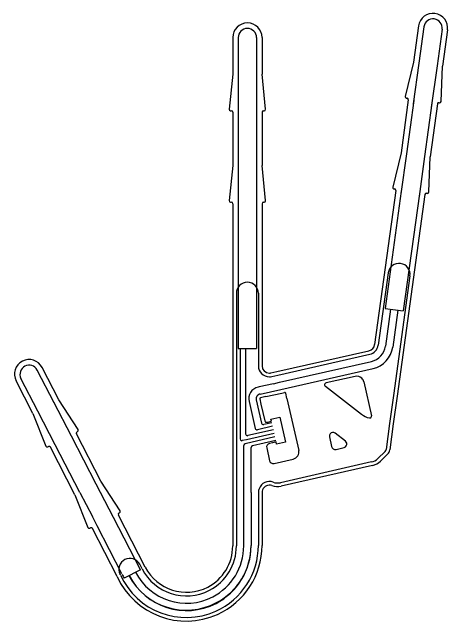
# Model space of a CAD drawing. Header units: inches. Extents: x 49 to 168, y 62 to 231.
import ezdxf

# ---------------------------------------------------------------- set-up
doc = ezdxf.new("R2010")
doc.units = ezdxf.units.IN
doc.header["$MEASUREMENT"] = 0
doc.layers.add('Layer 1', color=7, linetype='Continuous')

# ---------------------------------------------------------------- blocks, each defined once
blk = doc.blocks.new('block 3')
at = {"layer": 'Layer 1', "color": 3, "lineweight": 25}
blk.add_open_spline([(78.02, 77.07), (82.49, 67.15), (94.16, 62.74), (104.08, 67.22), (111.14, 70.4), (115.68, 77.43), (115.68, 85.18)], degree=3, knots=[0, 0, 0, 0, 1, 1, 1, 2, 2, 2, 2], dxfattribs=at)
blk = doc.blocks.new('block 4')
at = {"layer": 'Layer 1', "color": 3, "lineweight": 25}
blk.add_open_spline([(119.72, 102.44), (118.17, 103.02), (116.44, 102.22), (115.87, 100.67), (115.74, 100.34), (115.68, 99.98), (115.68, 99.63)], degree=3, knots=[0, 0, 0, 0, 1, 1, 1, 2, 2, 2, 2], dxfattribs=at)
blk = doc.blocks.new('block 5')
at = {"layer": 'Layer 1', "color": 3, "lineweight": 25}
blk.add_open_spline([(119.72, 102.44), (120.36, 102.21), (121.05, 102.16), (121.71, 102.31)], degree=3, dxfattribs=at)
blk = doc.blocks.new('block 6')
at = {"layer": 'Layer 1', "color": 3, "lineweight": 25}
blk.add_open_spline([(146.6, 107.97), (147.23, 108.11), (147.81, 108.43), (148.28, 108.88)], degree=3, dxfattribs=at)
blk = doc.blocks.new('block 7')
at = {"layer": 'Layer 1', "color": 3, "lineweight": 25}
blk.add_open_spline([(150.26, 110.82), (150.41, 110.98), (150.52, 111.18), (150.55, 111.4)], degree=3, dxfattribs=at)
blk = doc.blocks.new('block 8')
at = {"layer": 'Layer 1', "color": 3, "lineweight": 25}
blk.add_open_spline([(157.07, 158.84), (157.29, 160.48), (156.15, 161.99), (154.5, 162.22), (152.86, 162.44), (151.35, 161.29), (151.12, 159.65)], degree=3, knots=[0, 0, 0, 0, 1, 1, 1, 2, 2, 2, 2], dxfattribs=at)
blk = doc.blocks.new('block 9')
at = {"layer": 'Layer 1', "color": 3, "lineweight": 25}
blk.add_open_spline([(146.1, 137.4), (147.32, 137.68), (148.24, 138.68), (148.41, 139.92)], degree=3, dxfattribs=at)
blk = doc.blocks.new('block 10')
at = {"layer": 'Layer 1', "color": 3, "lineweight": 25}
blk.add_open_spline([(115.68, 134.25), (115.68, 132.59), (117.02, 131.25), (118.68, 131.25), (118.9, 131.25), (119.13, 131.27), (119.35, 131.32)], degree=3, knots=[0, 0, 0, 0, 1, 1, 1, 2, 2, 2, 2], dxfattribs=at)
blk = doc.blocks.new('block 11')
at = {"layer": 'Layer 1', "color": 3, "lineweight": 25}
blk.add_open_spline([(115.68, 154.07), (115.68, 155.73), (114.34, 157.07), (112.68, 157.07), (111.02, 157.07), (109.68, 155.73), (109.68, 154.07)], degree=3, knots=[0, 0, 0, 0, 1, 1, 1, 2, 2, 2, 2], dxfattribs=at)
blk = doc.blocks.new('block 12')
at = {"layer": 'Layer 1', "color": 3, "lineweight": 25}
blk.add_open_spline([(83.9, 78.76), (87.36, 72.06), (95.59, 69.43), (102.29, 72.89), (106.83, 75.23), (109.68, 79.91), (109.68, 85.02)], degree=3, knots=[0, 0, 0, 0, 1, 1, 1, 2, 2, 2, 2], dxfattribs=at)
blk = doc.blocks.new('block 13')
at = {"layer": 'Layer 1', "color": 3, "lineweight": 25}
blk.add_open_spline([(83.26, 80), (82.5, 81.47), (80.69, 82.05), (79.22, 81.29), (77.74, 80.53), (77.17, 78.72), (77.93, 77.25)], degree=3, knots=[0, 0, 0, 0, 1, 1, 1, 2, 2, 2, 2], dxfattribs=at)
blk = doc.blocks.new('block 14')
at = {"layer": 'Layer 1', "color": 7, "lineweight": 25}
blk.add_open_spline([(77.1, 76.66), (81.81, 66.24), (94.07, 61.6), (104.49, 66.3), (111.91, 69.65), (116.68, 77.04), (116.68, 85.18)], degree=3, knots=[0, 0, 0, 0, 1, 1, 1, 2, 2, 2, 2], dxfattribs=at)
blk = doc.blocks.new('block 15')
at = {"layer": 'Layer 1', "color": 7, "lineweight": 25}
blk.add_open_spline([(119.38, 101.5), (118.34, 101.89), (117.19, 101.36), (116.81, 100.32), (116.72, 100.1), (116.68, 99.86), (116.68, 99.63)], degree=3, knots=[0, 0, 0, 0, 1, 1, 1, 2, 2, 2, 2], dxfattribs=at)
blk = doc.blocks.new('block 16')
at = {"layer": 'Layer 1', "color": 7, "lineweight": 25}
blk.add_open_spline([(119.38, 101.5), (120.19, 101.2), (121.08, 101.14), (121.93, 101.33)], degree=3, dxfattribs=at)
blk = doc.blocks.new('block 17')
at = {"layer": 'Layer 1', "color": 7, "lineweight": 25}
blk.add_open_spline([(146.82, 106.99), (147.64, 107.18), (148.38, 107.58), (148.98, 108.17)], degree=3, dxfattribs=at)
blk = doc.blocks.new('block 18')
at = {"layer": 'Layer 1', "color": 7, "lineweight": 25}
blk.add_open_spline([(150.96, 110.11), (151.27, 110.42), (151.48, 110.82), (151.54, 111.26)], degree=3, dxfattribs=at)
blk = doc.blocks.new('block 19')
at = {"layer": 'Layer 1', "color": 7, "lineweight": 25}
blk.add_open_spline([(161.58, 181.41), (161.36, 181.44), (161.16, 181.28), (161.13, 181.06)], degree=3, dxfattribs=at)
blk = doc.blocks.new('block 20')
at = {"layer": 'Layer 1', "color": 7, "lineweight": 25}
blk.add_open_spline([(161.74, 181.38), (161.96, 181.35), (162.16, 181.51), (162.19, 181.73), (162.19, 181.74), (162.19, 181.75), (162.19, 181.77)], degree=3, knots=[0, 0, 0, 0, 1, 1, 1, 2, 2, 2, 2], dxfattribs=at)
blk = doc.blocks.new('block 21')
at = {"layer": 'Layer 1', "color": 7, "lineweight": 25}
blk.add_open_spline([(164.99, 206.17), (164.77, 206.2), (164.57, 206.05), (164.54, 205.83)], degree=3, dxfattribs=at)
blk = doc.blocks.new('block 22')
at = {"layer": 'Layer 1', "color": 7, "lineweight": 25}
blk.add_open_spline([(165.14, 206.15), (165.36, 206.12), (165.57, 206.27), (165.6, 206.49), (165.6, 206.51), (165.6, 206.52), (165.6, 206.53)], degree=3, knots=[0, 0, 0, 0, 1, 1, 1, 2, 2, 2, 2], dxfattribs=at)
blk = doc.blocks.new('block 23')
at = {"layer": 'Layer 1', "color": 7, "lineweight": 25}
blk.add_open_spline([(167.32, 226.04), (167.62, 228.23), (166.09, 230.25), (163.9, 230.55), (161.71, 230.85), (159.69, 229.32), (159.39, 227.13)], degree=3, knots=[0, 0, 0, 0, 1, 1, 1, 2, 2, 2, 2], dxfattribs=at)
blk = doc.blocks.new('block 24')
at = {"layer": 'Layer 1', "color": 7, "lineweight": 25}
blk.add_open_spline([(155.78, 207.88), (155.73, 207.67), (155.86, 207.45), (156.07, 207.4), (156.09, 207.4), (156.1, 207.39), (156.11, 207.39)], degree=3, knots=[0, 0, 0, 0, 1, 1, 1, 2, 2, 2, 2], dxfattribs=at)
blk = doc.blocks.new('block 25')
at = {"layer": 'Layer 1', "color": 7, "lineweight": 25}
blk.add_open_spline([(156.61, 206.92), (156.64, 207.14), (156.49, 207.34), (156.27, 207.37)], degree=3, dxfattribs=at)
blk = doc.blocks.new('block 26')
at = {"layer": 'Layer 1', "color": 7, "lineweight": 25}
blk.add_open_spline([(152.37, 183.12), (152.32, 182.9), (152.45, 182.68), (152.67, 182.63), (152.68, 182.63), (152.7, 182.63), (152.71, 182.63)], degree=3, knots=[0, 0, 0, 0, 1, 1, 1, 2, 2, 2, 2], dxfattribs=at)
blk = doc.blocks.new('block 27')
at = {"layer": 'Layer 1', "color": 7, "lineweight": 25}
blk.add_open_spline([(153.21, 182.15), (153.24, 182.37), (153.08, 182.57), (152.87, 182.6)], degree=3, dxfattribs=at)
blk = doc.blocks.new('block 28')
at = {"layer": 'Layer 1', "color": 7, "lineweight": 25}
blk.add_open_spline([(145.88, 138.37), (146.69, 138.56), (147.31, 139.23), (147.42, 140.05)], degree=3, dxfattribs=at)
blk = doc.blocks.new('block 29')
at = {"layer": 'Layer 1', "color": 7, "lineweight": 25}
blk.add_open_spline([(116.68, 134.25), (116.68, 133.14), (117.58, 132.25), (118.68, 132.25), (118.83, 132.25), (118.98, 132.26), (119.12, 132.29)], degree=3, knots=[0, 0, 0, 0, 1, 1, 1, 2, 2, 2, 2], dxfattribs=at)
blk = doc.blocks.new('block 30')
at = {"layer": 'Layer 1', "color": 7, "lineweight": 25}
blk.add_open_spline([(117.08, 178.96), (116.86, 178.96), (116.68, 178.78), (116.68, 178.56)], degree=3, dxfattribs=at)
blk = doc.blocks.new('block 31')
at = {"layer": 'Layer 1', "color": 7, "lineweight": 25}
blk.add_open_spline([(117.24, 178.96), (117.46, 178.96), (117.64, 179.14), (117.64, 179.36), (117.64, 179.37), (117.64, 179.39), (117.64, 179.4)], degree=3, knots=[0, 0, 0, 0, 1, 1, 1, 2, 2, 2, 2], dxfattribs=at)
blk = doc.blocks.new('block 32')
at = {"layer": 'Layer 1', "color": 7, "lineweight": 25}
blk.add_open_spline([(117.08, 203.96), (116.86, 203.96), (116.68, 203.78), (116.68, 203.56)], degree=3, dxfattribs=at)
blk = doc.blocks.new('block 33')
at = {"layer": 'Layer 1', "color": 7, "lineweight": 25}
blk.add_open_spline([(117.24, 203.96), (117.46, 203.96), (117.64, 204.14), (117.64, 204.36), (117.64, 204.37), (117.64, 204.39), (117.64, 204.4)], degree=3, knots=[0, 0, 0, 0, 1, 1, 1, 2, 2, 2, 2], dxfattribs=at)
blk = doc.blocks.new('block 34')
at = {"layer": 'Layer 1', "color": 7, "lineweight": 25}
blk.add_open_spline([(116.68, 223.96), (116.68, 226.17), (114.89, 227.96), (112.68, 227.96), (110.47, 227.96), (108.68, 226.17), (108.68, 223.96)], degree=3, knots=[0, 0, 0, 0, 1, 1, 1, 2, 2, 2, 2], dxfattribs=at)
blk = doc.blocks.new('block 35')
at = {"layer": 'Layer 1', "color": 7, "lineweight": 25}
blk.add_open_spline([(107.73, 204.4), (107.7, 204.18), (107.86, 203.98), (108.08, 203.96), (108.1, 203.96), (108.11, 203.96), (108.12, 203.96)], degree=3, knots=[0, 0, 0, 0, 1, 1, 1, 2, 2, 2, 2], dxfattribs=at)
blk = doc.blocks.new('block 36')
at = {"layer": 'Layer 1', "color": 7, "lineweight": 25}
blk.add_open_spline([(108.68, 203.56), (108.68, 203.78), (108.5, 203.96), (108.28, 203.96)], degree=3, dxfattribs=at)
blk = doc.blocks.new('block 37')
at = {"layer": 'Layer 1', "color": 7, "lineweight": 25}
blk.add_open_spline([(107.73, 179.4), (107.7, 179.18), (107.86, 178.98), (108.08, 178.96), (108.1, 178.96), (108.11, 178.96), (108.12, 178.96)], degree=3, knots=[0, 0, 0, 0, 1, 1, 1, 2, 2, 2, 2], dxfattribs=at)
blk = doc.blocks.new('block 38')
at = {"layer": 'Layer 1', "color": 7, "lineweight": 25}
blk.add_open_spline([(108.68, 178.56), (108.68, 178.78), (108.5, 178.96), (108.28, 178.96)], degree=3, dxfattribs=at)
blk = doc.blocks.new('block 39')
at = {"layer": 'Layer 1', "color": 7, "lineweight": 25}
blk.add_open_spline([(84.79, 79.22), (87.99, 73.01), (95.62, 70.57), (101.83, 73.78), (106.04, 75.95), (108.68, 80.28), (108.68, 85.02)], degree=3, knots=[0, 0, 0, 0, 1, 1, 1, 2, 2, 2, 2], dxfattribs=at)
blk = doc.blocks.new('block 40')
at = {"layer": 'Layer 1', "color": 7, "lineweight": 25}
blk.add_open_spline([(77.62, 93.99), (77.42, 93.88), (77.35, 93.64), (77.45, 93.45)], degree=3, dxfattribs=at)
blk = doc.blocks.new('block 41')
at = {"layer": 'Layer 1', "color": 7, "lineweight": 25}
blk.add_open_spline([(77.76, 94.06), (77.96, 94.16), (78.03, 94.4), (77.93, 94.6), (77.93, 94.61), (77.92, 94.62), (77.91, 94.63)], degree=3, knots=[0, 0, 0, 0, 1, 1, 1, 2, 2, 2, 2], dxfattribs=at)
blk = doc.blocks.new('block 42')
at = {"layer": 'Layer 1', "color": 7, "lineweight": 25}
blk.add_open_spline([(66.16, 116.2), (65.96, 116.1), (65.88, 115.86), (65.98, 115.66)], degree=3, dxfattribs=at)
blk = doc.blocks.new('block 43')
at = {"layer": 'Layer 1', "color": 7, "lineweight": 25}
blk.add_open_spline([(66.3, 116.27), (66.49, 116.38), (66.57, 116.62), (66.47, 116.81), (66.46, 116.83), (66.46, 116.84), (66.45, 116.85)], degree=3, knots=[0, 0, 0, 0, 1, 1, 1, 2, 2, 2, 2], dxfattribs=at)
blk = doc.blocks.new('block 44')
at = {"layer": 'Layer 1', "color": 7, "lineweight": 25}
blk.add_open_spline([(56.63, 133.79), (55.62, 135.76), (53.2, 136.53), (51.24, 135.51), (49.28, 134.5), (48.51, 132.09), (49.52, 130.12)], degree=3, knots=[0, 0, 0, 0, 1, 1, 1, 2, 2, 2, 2], dxfattribs=at)
blk = doc.blocks.new('block 45')
at = {"layer": 'Layer 1', "color": 7, "lineweight": 25}
blk.add_open_spline([(57.64, 112.3), (57.72, 112.1), (57.95, 112), (58.16, 112.08), (58.17, 112.08), (58.18, 112.09), (58.19, 112.09)], degree=3, knots=[0, 0, 0, 0, 1, 1, 1, 2, 2, 2, 2], dxfattribs=at)
blk = doc.blocks.new('block 46')
at = {"layer": 'Layer 1', "color": 7, "lineweight": 25}
blk.add_open_spline([(58.87, 111.99), (58.77, 112.19), (58.53, 112.27), (58.34, 112.17)], degree=3, dxfattribs=at)
blk = doc.blocks.new('block 47')
at = {"layer": 'Layer 1', "color": 7, "lineweight": 25}
blk.add_open_spline([(69.1, 90.09), (69.18, 89.88), (69.42, 89.78), (69.62, 89.86), (69.63, 89.87), (69.65, 89.87), (69.66, 89.88)], degree=3, knots=[0, 0, 0, 0, 1, 1, 1, 2, 2, 2, 2], dxfattribs=at)
blk = doc.blocks.new('block 48')
at = {"layer": 'Layer 1', "color": 7, "lineweight": 25}
blk.add_open_spline([(70.34, 89.78), (70.24, 89.97), (69.99, 90.05), (69.8, 89.95)], degree=3, dxfattribs=at)
blk = doc.blocks.new('block 49')
at = {"layer": 'Layer 1', "color": 7, "lineweight": 25}
blk.add_open_spline([(139.06, 111.91), (139.6, 112.03), (139.94, 112.56), (139.82, 113.1), (139.77, 113.33), (139.64, 113.53), (139.46, 113.67)], degree=3, knots=[0, 0, 0, 0, 1, 1, 1, 2, 2, 2, 2], dxfattribs=at)
blk = doc.blocks.new('block 50')
at = {"layer": 'Layer 1', "color": 7, "lineweight": 25}
blk.add_open_spline([(139.06, 111.91), (139.6, 112.03), (139.94, 112.56), (139.82, 113.1), (139.77, 113.33), (139.64, 113.53), (139.46, 113.67)], degree=3, knots=[0, 0, 0, 0, 1, 1, 1, 2, 2, 2, 2], dxfattribs=at)
blk = doc.blocks.new('block 51')
at = {"layer": 'Layer 1', "color": 7, "lineweight": 25}
blk.add_open_spline([(135.68, 112.16), (135.8, 111.62), (136.34, 111.29), (136.88, 111.41)], degree=3, dxfattribs=at)
blk = doc.blocks.new('block 52')
at = {"layer": 'Layer 1', "color": 7, "lineweight": 25}
blk.add_open_spline([(135.68, 112.16), (135.8, 111.62), (136.34, 111.29), (136.88, 111.41)], degree=3, dxfattribs=at)
blk = doc.blocks.new('block 53')
at = {"layer": 'Layer 1', "color": 7, "lineweight": 25}
blk.add_open_spline([(136.66, 115.83), (136.23, 116.17), (135.6, 116.09), (135.26, 115.65), (135.08, 115.42), (135.01, 115.11), (135.08, 114.82)], degree=3, knots=[0, 0, 0, 0, 1, 1, 1, 2, 2, 2, 2], dxfattribs=at)
blk = doc.blocks.new('block 54')
at = {"layer": 'Layer 1', "color": 7, "lineweight": 25}
blk.add_open_spline([(136.66, 115.83), (136.23, 116.17), (135.6, 116.09), (135.26, 115.65), (135.08, 115.42), (135.01, 115.11), (135.08, 114.82)], degree=3, knots=[0, 0, 0, 0, 1, 1, 1, 2, 2, 2, 2], dxfattribs=at)
blk = doc.blocks.new('block 55')
at = {"layer": 'Layer 1', "color": 7, "lineweight": 25}
blk.add_open_spline([(80.32, 76.91), (84.88, 68.26), (95.59, 64.95), (104.24, 69.52), (110.05, 72.58), (113.68, 78.61), (113.68, 85.18)], degree=3, knots=[0, 0, 0, 0, 1, 1, 1, 2, 2, 2, 2], dxfattribs=at)
blk = doc.blocks.new('block 56')
at = {"layer": 'Layer 1', "color": 1, "lineweight": 25}
blk.add_open_spline([(114.07, 112.38), (113.84, 112.33), (113.68, 112.13), (113.68, 111.89)], degree=3, dxfattribs=at)
blk = doc.blocks.new('block 57')
at = {"layer": 'Layer 1', "color": 1, "lineweight": 25}
blk.add_open_spline([(80.35, 76.92), (84.81, 68.26), (95.46, 64.86), (104.12, 69.33), (109.99, 72.36), (113.68, 78.41), (113.68, 85.02)], degree=3, knots=[0, 0, 0, 0, 1, 1, 1, 2, 2, 2, 2], dxfattribs=at)
blk = doc.blocks.new('block 58')
at = {"layer": 'Layer 1', "color": 1, "lineweight": 25}
blk.add_open_spline([(146.55, 135.45), (148.58, 135.91), (150.11, 137.58), (150.39, 139.64)], degree=3, dxfattribs=at)
blk = doc.blocks.new('block 59')
at = {"layer": 'Layer 1', "color": 1, "lineweight": 25}
blk.add_open_spline([(115.58, 128.41), (113.83, 128.02), (112.73, 126.27), (113.13, 124.52)], degree=3, dxfattribs=at)
blk = doc.blocks.new('block 60')
at = {"layer": 'Layer 1', "color": 1, "lineweight": 25}
blk.add_open_spline([(114.8, 117.16), (114.87, 116.89), (115.13, 116.72), (115.4, 116.78)], degree=3, dxfattribs=at)
blk = doc.blocks.new('block 61')
at = {"layer": 'Layer 1', "color": 1, "lineweight": 25}
blk.add_open_spline([(116.53, 118.58), (116.59, 118.31), (116.86, 118.14), (117.13, 118.2)], degree=3, dxfattribs=at)
blk = doc.blocks.new('block 62')
at = {"layer": 'Layer 1', "color": 1, "lineweight": 25}
blk.add_open_spline([(116.02, 126.46), (115.35, 126.31), (114.93, 125.64), (115.08, 124.97)], degree=3, dxfattribs=at)
blk = doc.blocks.new('block 63')
at = {"layer": 'Layer 1', "color": 1, "lineweight": 25}
blk.add_open_spline([(146.99, 133.5), (149.83, 134.14), (151.98, 136.48), (152.37, 139.37)], degree=3, dxfattribs=at)
blk = doc.blocks.new('block 64')
at = {"layer": 'Layer 1', "color": 7, "lineweight": 25}
blk.add_open_spline([(78.47, 77.28), (78.63, 76.92), (78.8, 76.57), (78.99, 76.22)], degree=3, dxfattribs=at)
blk = doc.blocks.new('block 65')
at = {"layer": 'Layer 1', "color": 1, "lineweight": 25}
blk.add_open_spline([(110.68, 114.29), (110.68, 114.01), (110.91, 113.79), (111.18, 113.79), (111.22, 113.79), (111.26, 113.79), (111.29, 113.8)], degree=3, knots=[0, 0, 0, 0, 1, 1, 1, 2, 2, 2, 2], dxfattribs=at)
blk = doc.blocks.new('block 66')
at = {"layer": 'Layer 1', "color": 1, "lineweight": 25}
blk.add_open_spline([(112.07, 112.95), (111.84, 112.9), (111.68, 112.7), (111.68, 112.46)], degree=3, dxfattribs=at)
blk = doc.blocks.new('block 67')
at = {"layer": 'Layer 1', "color": 1, "lineweight": 25}
blk.add_open_spline([(82.12, 77.84), (86.09, 70.16), (95.53, 67.15), (103.21, 71.11), (108.41, 73.79), (111.68, 79.16), (111.68, 85.02)], degree=3, knots=[0, 0, 0, 0, 1, 1, 1, 2, 2, 2, 2], dxfattribs=at)
blk = doc.blocks.new('block 68')
at = {"layer": 'Layer 1', "color": 1, "lineweight": 25}
blk.add_open_spline([(112.18, 115.65), (112.18, 115.38), (112.41, 115.15), (112.68, 115.15), (112.72, 115.15), (112.76, 115.16), (112.79, 115.17)], degree=3, knots=[0, 0, 0, 0, 1, 1, 1, 2, 2, 2, 2], dxfattribs=at)
blk = doc.blocks.new('block 69')
at = {"layer": 'Layer 1', "color": 1, "lineweight": 25}
blk.add_open_spline([(55.3, 133.1), (54.66, 134.33), (53.16, 134.81), (51.93, 134.18), (50.7, 133.55), (50.22, 132.04), (50.85, 130.81)], degree=3, knots=[0, 0, 0, 0, 1, 1, 1, 2, 2, 2, 2], dxfattribs=at)
blk = doc.blocks.new('block 70')
at = {"layer": 'Layer 1', "color": 1, "lineweight": 25}
blk.add_open_spline([(115.18, 223.96), (115.18, 225.34), (114.06, 226.46), (112.68, 226.46), (111.3, 226.46), (110.18, 225.34), (110.18, 223.96)], degree=3, knots=[0, 0, 0, 0, 1, 1, 1, 2, 2, 2, 2], dxfattribs=at)
blk = doc.blocks.new('block 71')
at = {"layer": 'Layer 1', "color": 1, "lineweight": 25}
blk.add_open_spline([(165.83, 226.25), (166.02, 227.61), (165.06, 228.87), (163.69, 229.06), (162.33, 229.25), (161.06, 228.29), (160.88, 226.93)], degree=3, knots=[0, 0, 0, 0, 1, 1, 1, 2, 2, 2, 2], dxfattribs=at)
blk = doc.blocks.new('block 72')
at = {"layer": 'Layer 1', "color": 7, "lineweight": 25}
blk.add_open_spline([(134.15, 129.56), (133.88, 129.5), (133.71, 129.23), (133.77, 128.96), (133.8, 128.84), (133.86, 128.74), (133.96, 128.67)], degree=3, knots=[0, 0, 0, 0, 1, 1, 1, 2, 2, 2, 2], dxfattribs=at)
blk = doc.blocks.new('block 73')
at = {"layer": 'Layer 1', "color": 7, "lineweight": 25}
blk.add_open_spline([(143.91, 130.86), (143.42, 131.32), (142.74, 131.51), (142.09, 131.36)], degree=3, dxfattribs=at)
blk = doc.blocks.new('block 74')
at = {"layer": 'Layer 1', "color": 7, "lineweight": 25}
blk.add_open_spline([(144.48, 129.85), (144.39, 130.24), (144.19, 130.59), (143.91, 130.86)], degree=3, dxfattribs=at)
blk = doc.blocks.new('block 75')
at = {"layer": 'Layer 1', "color": 7, "lineweight": 25}
blk.add_open_spline([(145.98, 120), (146.25, 119.94), (146.52, 120.11), (146.58, 120.38), (146.6, 120.45), (146.6, 120.53), (146.58, 120.6)], degree=3, knots=[0, 0, 0, 0, 1, 1, 1, 2, 2, 2, 2], dxfattribs=at)
blk = doc.blocks.new('block 76')
at = {"layer": 'Layer 1', "color": 7, "lineweight": 25}
blk.add_open_spline([(143.86, 121.01), (144.49, 120.53), (145.21, 120.18), (145.98, 120)], degree=3, dxfattribs=at)
blk = doc.blocks.new('block 77')
at = {"layer": 'Layer 1', "color": 7, "lineweight": 25}
blk.add_open_spline([(123.13, 126.79), (123.1, 126.93), (122.96, 127.01), (122.83, 126.98)], degree=3, dxfattribs=at)
blk = doc.blocks.new('block 78')
at = {"layer": 'Layer 1', "color": 7, "lineweight": 25}
blk.add_open_spline([(116.25, 125.49), (116.11, 125.46), (116.03, 125.32), (116.06, 125.19)], degree=3, dxfattribs=at)
blk = doc.blocks.new('block 79')
at = {"layer": 'Layer 1', "color": 7, "lineweight": 25}
blk.add_open_spline([(117.42, 119.19), (117.48, 118.92), (117.75, 118.75), (118.02, 118.81)], degree=3, dxfattribs=at)
blk = doc.blocks.new('block 80')
at = {"layer": 'Layer 1', "color": 7, "lineweight": 25}
blk.add_open_spline([(118.7, 113.02), (118.16, 112.9), (117.82, 112.36), (117.94, 111.82)], degree=3, dxfattribs=at)
blk = doc.blocks.new('block 81')
at = {"layer": 'Layer 1', "color": 7, "lineweight": 25}
blk.add_open_spline([(118.74, 108.31), (118.86, 107.78), (119.4, 107.44), (119.94, 107.56)], degree=3, dxfattribs=at)
blk = doc.blocks.new('block 82')
at = {"layer": 'Layer 1', "color": 7, "lineweight": 25}
blk.add_open_spline([(125.18, 108.75), (126.25, 109), (126.93, 110.07), (126.68, 111.14)], degree=3, dxfattribs=at)
blk = doc.blocks.new('block 83')
at = {"layer": 'Layer 1', "color": 3, "lineweight": 25}
blk.add_lwpolyline([(115.68, 99.63), (115.68, 85.18)], dxfattribs=at)
blk = doc.blocks.new('block 84')
at = {"layer": 'Layer 1', "color": 3, "lineweight": 25}
blk.add_lwpolyline([(146.6, 107.97), (121.71, 102.31)], dxfattribs=at)
blk = doc.blocks.new('block 85')
at = {"layer": 'Layer 1', "color": 3, "lineweight": 25}
blk.add_lwpolyline([(148.28, 108.88), (150.26, 110.82)], dxfattribs=at)
blk = doc.blocks.new('block 86')
at = {"layer": 'Layer 1', "color": 3, "lineweight": 25}
blk.add_lwpolyline([(151.52, 118.51), (150.55, 111.4)], dxfattribs=at)
blk = doc.blocks.new('block 87')
at = {"layer": 'Layer 1', "color": 3, "lineweight": 25}
blk.add_lwpolyline([(152.57, 126.1), (151.52, 118.51)], dxfattribs=at)
blk = doc.blocks.new('block 88')
at = {"layer": 'Layer 1', "color": 3, "lineweight": 25}
blk.add_lwpolyline([(157.07, 158.84), (152.57, 126.1)], dxfattribs=at)
blk = doc.blocks.new('block 89')
at = {"layer": 'Layer 1', "color": 3, "lineweight": 25}
blk.add_lwpolyline([(151.12, 159.65), (148.41, 139.92)], dxfattribs=at)
blk = doc.blocks.new('block 90')
at = {"layer": 'Layer 1', "color": 3, "lineweight": 25}
blk.add_lwpolyline([(120.97, 131.69), (146.1, 137.4)], dxfattribs=at)
blk = doc.blocks.new('block 91')
at = {"layer": 'Layer 1', "color": 3, "lineweight": 25}
blk.add_lwpolyline([(119.35, 131.32), (120.97, 131.69)], dxfattribs=at)
blk = doc.blocks.new('block 92')
at = {"layer": 'Layer 1', "color": 3, "lineweight": 25}
blk.add_lwpolyline([(115.68, 154.07), (115.68, 134.25)], dxfattribs=at)
blk = doc.blocks.new('block 93')
at = {"layer": 'Layer 1', "color": 3, "lineweight": 25}
blk.add_lwpolyline([(109.68, 154.07), (109.68, 138.96)], dxfattribs=at)
blk = doc.blocks.new('block 94')
at = {"layer": 'Layer 1', "color": 3, "lineweight": 25}
blk.add_lwpolyline([(109.68, 138.96), (109.68, 85.02)], dxfattribs=at)
blk = doc.blocks.new('block 95')
at = {"layer": 'Layer 1', "color": 3, "lineweight": 25}
blk.add_lwpolyline([(83.9, 78.76), (83.26, 80)], dxfattribs=at)
blk = doc.blocks.new('block 96')
at = {"layer": 'Layer 1', "color": 3, "lineweight": 25}
blk.add_lwpolyline([(77.98, 77.14), (77.93, 77.25)], dxfattribs=at)
blk = doc.blocks.new('block 97')
at = {"layer": 'Layer 1', "color": 7, "lineweight": 25}
blk.add_lwpolyline([(116.68, 99.63), (116.68, 85.18)], dxfattribs=at)
blk = doc.blocks.new('block 98')
at = {"layer": 'Layer 1', "color": 7, "lineweight": 25}
blk.add_lwpolyline([(146.82, 106.99), (121.93, 101.33)], dxfattribs=at)
blk = doc.blocks.new('block 99')
at = {"layer": 'Layer 1', "color": 7, "lineweight": 25}
blk.add_lwpolyline([(148.98, 108.17), (150.96, 110.11)], dxfattribs=at)
blk = doc.blocks.new('block 100')
at = {"layer": 'Layer 1', "color": 7, "lineweight": 25}
blk.add_lwpolyline([(152.51, 118.37), (151.54, 111.26)], dxfattribs=at)
blk = doc.blocks.new('block 101')
at = {"layer": 'Layer 1', "color": 7, "lineweight": 25}
blk.add_lwpolyline([(153.56, 125.97), (152.51, 118.37)], dxfattribs=at)
blk = doc.blocks.new('block 102')
at = {"layer": 'Layer 1', "color": 7, "lineweight": 25}
blk.add_lwpolyline([(161.13, 181.06), (153.56, 125.97)], dxfattribs=at)
blk = doc.blocks.new('block 103')
at = {"layer": 'Layer 1', "color": 7, "lineweight": 25}
blk.add_lwpolyline([(161.58, 181.41), (161.74, 181.38)], dxfattribs=at)
blk = doc.blocks.new('block 104')
at = {"layer": 'Layer 1', "color": 7, "lineweight": 25}
blk.add_lwpolyline([(162.19, 181.77), (162.55, 191.37)], dxfattribs=at)
blk = doc.blocks.new('block 105')
at = {"layer": 'Layer 1', "color": 7, "lineweight": 25}
blk.add_lwpolyline([(164.54, 205.83), (162.55, 191.37)], dxfattribs=at)
blk = doc.blocks.new('block 106')
at = {"layer": 'Layer 1', "color": 7, "lineweight": 25}
blk.add_lwpolyline([(164.99, 206.17), (165.14, 206.15)], dxfattribs=at)
blk = doc.blocks.new('block 107')
at = {"layer": 'Layer 1', "color": 7, "lineweight": 25}
blk.add_lwpolyline([(165.6, 206.53), (165.95, 216.13)], dxfattribs=at)
blk = doc.blocks.new('block 108')
at = {"layer": 'Layer 1', "color": 7, "lineweight": 25}
blk.add_lwpolyline([(167.32, 226.04), (165.95, 216.13)], dxfattribs=at)
blk = doc.blocks.new('block 109')
at = {"layer": 'Layer 1', "color": 7, "lineweight": 25}
blk.add_lwpolyline([(159.39, 227.13), (158.03, 217.22)], dxfattribs=at)
blk = doc.blocks.new('block 110')
at = {"layer": 'Layer 1', "color": 7, "lineweight": 25}
blk.add_lwpolyline([(158.03, 217.22), (155.78, 207.88)], dxfattribs=at)
blk = doc.blocks.new('block 111')
at = {"layer": 'Layer 1', "color": 7, "lineweight": 25}
blk.add_lwpolyline([(156.11, 207.39), (156.27, 207.37)], dxfattribs=at)
blk = doc.blocks.new('block 112')
at = {"layer": 'Layer 1', "color": 7, "lineweight": 25}
blk.add_lwpolyline([(156.61, 206.92), (154.62, 192.46)], dxfattribs=at)
blk = doc.blocks.new('block 113')
at = {"layer": 'Layer 1', "color": 7, "lineweight": 25}
blk.add_lwpolyline([(154.62, 192.46), (152.37, 183.12)], dxfattribs=at)
blk = doc.blocks.new('block 114')
at = {"layer": 'Layer 1', "color": 7, "lineweight": 25}
blk.add_lwpolyline([(152.71, 182.63), (152.87, 182.6)], dxfattribs=at)
blk = doc.blocks.new('block 115')
at = {"layer": 'Layer 1', "color": 7, "lineweight": 25}
blk.add_lwpolyline([(153.21, 182.15), (147.42, 140.05)], dxfattribs=at)
blk = doc.blocks.new('block 116')
at = {"layer": 'Layer 1', "color": 7, "lineweight": 25}
blk.add_lwpolyline([(120.74, 132.66), (145.88, 138.37)], dxfattribs=at)
blk = doc.blocks.new('block 117')
at = {"layer": 'Layer 1', "color": 7, "lineweight": 25}
blk.add_lwpolyline([(119.12, 132.29), (120.74, 132.66)], dxfattribs=at)
blk = doc.blocks.new('block 118')
at = {"layer": 'Layer 1', "color": 7, "lineweight": 25}
blk.add_lwpolyline([(116.68, 178.56), (116.68, 134.25)], dxfattribs=at)
blk = doc.blocks.new('block 119')
at = {"layer": 'Layer 1', "color": 7, "lineweight": 25}
blk.add_lwpolyline([(117.08, 178.96), (117.24, 178.96)], dxfattribs=at)
blk = doc.blocks.new('block 120')
at = {"layer": 'Layer 1', "color": 7, "lineweight": 25}
blk.add_lwpolyline([(117.64, 179.4), (116.68, 188.96)], dxfattribs=at)
blk = doc.blocks.new('block 121')
at = {"layer": 'Layer 1', "color": 7, "lineweight": 25}
blk.add_lwpolyline([(116.68, 203.56), (116.68, 188.96)], dxfattribs=at)
blk = doc.blocks.new('block 122')
at = {"layer": 'Layer 1', "color": 7, "lineweight": 25}
blk.add_lwpolyline([(117.08, 203.96), (117.24, 203.96)], dxfattribs=at)
blk = doc.blocks.new('block 123')
at = {"layer": 'Layer 1', "color": 7, "lineweight": 25}
blk.add_lwpolyline([(117.64, 204.4), (116.68, 213.96)], dxfattribs=at)
blk = doc.blocks.new('block 124')
at = {"layer": 'Layer 1', "color": 7, "lineweight": 25}
blk.add_lwpolyline([(116.68, 223.96), (116.68, 213.96)], dxfattribs=at)
blk = doc.blocks.new('block 125')
at = {"layer": 'Layer 1', "color": 7, "lineweight": 25}
blk.add_lwpolyline([(108.68, 223.96), (108.68, 213.96)], dxfattribs=at)
blk = doc.blocks.new('block 126')
at = {"layer": 'Layer 1', "color": 7, "lineweight": 25}
blk.add_lwpolyline([(108.68, 213.96), (107.73, 204.4)], dxfattribs=at)
blk = doc.blocks.new('block 127')
at = {"layer": 'Layer 1', "color": 7, "lineweight": 25}
blk.add_lwpolyline([(108.12, 203.96), (108.28, 203.96)], dxfattribs=at)
blk = doc.blocks.new('block 128')
at = {"layer": 'Layer 1', "color": 7, "lineweight": 25}
blk.add_lwpolyline([(108.68, 203.56), (108.68, 188.96)], dxfattribs=at)
blk = doc.blocks.new('block 129')
at = {"layer": 'Layer 1', "color": 7, "lineweight": 25}
blk.add_lwpolyline([(108.68, 188.96), (107.73, 179.4)], dxfattribs=at)
blk = doc.blocks.new('block 130')
at = {"layer": 'Layer 1', "color": 7, "lineweight": 25}
blk.add_lwpolyline([(108.12, 178.96), (108.28, 178.96)], dxfattribs=at)
blk = doc.blocks.new('block 131')
at = {"layer": 'Layer 1', "color": 7, "lineweight": 25}
blk.add_lwpolyline([(108.68, 178.56), (108.68, 138.96)], dxfattribs=at)
blk = doc.blocks.new('block 132')
at = {"layer": 'Layer 1', "color": 7, "lineweight": 25}
blk.add_lwpolyline([(108.68, 138.96), (108.68, 85.02)], dxfattribs=at)
blk = doc.blocks.new('block 133')
at = {"layer": 'Layer 1', "color": 7, "lineweight": 25}
blk.add_lwpolyline([(84.79, 79.22), (77.45, 93.45)], dxfattribs=at)
blk = doc.blocks.new('block 134')
at = {"layer": 'Layer 1', "color": 7, "lineweight": 25}
blk.add_lwpolyline([(77.62, 93.99), (77.76, 94.06)], dxfattribs=at)
blk = doc.blocks.new('block 135')
at = {"layer": 'Layer 1', "color": 7, "lineweight": 25}
blk.add_lwpolyline([(77.91, 94.63), (72.68, 102.69)], dxfattribs=at)
blk = doc.blocks.new('block 136')
at = {"layer": 'Layer 1', "color": 7, "lineweight": 25}
blk.add_lwpolyline([(72.68, 102.69), (65.98, 115.66)], dxfattribs=at)
blk = doc.blocks.new('block 137')
at = {"layer": 'Layer 1', "color": 7, "lineweight": 25}
blk.add_lwpolyline([(66.16, 116.2), (66.3, 116.27)], dxfattribs=at)
blk = doc.blocks.new('block 138')
at = {"layer": 'Layer 1', "color": 7, "lineweight": 25}
blk.add_lwpolyline([(66.45, 116.85), (61.21, 124.91)], dxfattribs=at)
blk = doc.blocks.new('block 139')
at = {"layer": 'Layer 1', "color": 7, "lineweight": 25}
blk.add_lwpolyline([(61.21, 124.91), (56.63, 133.79)], dxfattribs=at)
blk = doc.blocks.new('block 140')
at = {"layer": 'Layer 1', "color": 7, "lineweight": 25}
blk.add_lwpolyline([(54.11, 121.24), (49.52, 130.12)], dxfattribs=at)
blk = doc.blocks.new('block 141')
at = {"layer": 'Layer 1', "color": 7, "lineweight": 25}
blk.add_lwpolyline([(54.11, 121.24), (57.64, 112.3)], dxfattribs=at)
blk = doc.blocks.new('block 142')
at = {"layer": 'Layer 1', "color": 7, "lineweight": 25}
blk.add_lwpolyline([(58.19, 112.09), (58.34, 112.17)], dxfattribs=at)
blk = doc.blocks.new('block 143')
at = {"layer": 'Layer 1', "color": 7, "lineweight": 25}
blk.add_lwpolyline([(65.57, 99.02), (58.87, 111.99)], dxfattribs=at)
blk = doc.blocks.new('block 144')
at = {"layer": 'Layer 1', "color": 7, "lineweight": 25}
blk.add_lwpolyline([(65.57, 99.02), (69.1, 90.09)], dxfattribs=at)
blk = doc.blocks.new('block 145')
at = {"layer": 'Layer 1', "color": 7, "lineweight": 25}
blk.add_lwpolyline([(69.66, 89.88), (69.8, 89.95)], dxfattribs=at)
blk = doc.blocks.new('block 146')
at = {"layer": 'Layer 1', "color": 7, "lineweight": 25}
blk.add_lwpolyline([(77.09, 76.68), (70.34, 89.78)], dxfattribs=at)
blk = doc.blocks.new('block 147')
at = {"layer": 'Layer 1', "color": 7, "lineweight": 25}
blk.add_lwpolyline([(136.88, 111.41), (139.06, 111.91)], dxfattribs=at)
blk = doc.blocks.new('block 148')
at = {"layer": 'Layer 1', "color": 7, "lineweight": 25}
blk.add_lwpolyline([(136.88, 111.41), (139.06, 111.91)], dxfattribs=at)
blk = doc.blocks.new('block 149')
at = {"layer": 'Layer 1', "color": 7, "lineweight": 25}
blk.add_lwpolyline([(139.46, 113.67), (136.66, 115.83)], dxfattribs=at)
blk = doc.blocks.new('block 150')
at = {"layer": 'Layer 1', "color": 7, "lineweight": 25}
blk.add_lwpolyline([(139.46, 113.67), (136.66, 115.83)], dxfattribs=at)
blk = doc.blocks.new('block 151')
at = {"layer": 'Layer 1', "color": 7, "lineweight": 25}
blk.add_lwpolyline([(135.08, 114.82), (135.68, 112.16)], dxfattribs=at)
blk = doc.blocks.new('block 152')
at = {"layer": 'Layer 1', "color": 7, "lineweight": 25}
blk.add_lwpolyline([(135.08, 114.82), (135.68, 112.16)], dxfattribs=at)
blk = doc.blocks.new('block 153')
at = {"layer": 'Layer 1', "color": 1, "lineweight": 25}
blk.add_lwpolyline([(113.68, 99.63), (113.68, 85.18)], dxfattribs=at)
blk = doc.blocks.new('block 154')
at = {"layer": 'Layer 1', "color": 1, "lineweight": 25}
blk.add_lwpolyline([(113.68, 99.63), (113.68, 111.89)], dxfattribs=at)
blk = doc.blocks.new('block 155')
at = {"layer": 'Layer 1', "color": 1, "lineweight": 25}
blk.add_lwpolyline([(120.43, 113.83), (114.07, 112.38)], dxfattribs=at)
blk = doc.blocks.new('block 156')
at = {"layer": 'Layer 1', "color": 1, "lineweight": 25}
blk.add_lwpolyline([(151.78, 149.74), (150.39, 139.64)], dxfattribs=at)
blk = doc.blocks.new('block 157')
at = {"layer": 'Layer 1', "color": 1, "lineweight": 25}
blk.add_lwpolyline([(121.41, 129.74), (146.55, 135.45)], dxfattribs=at)
blk = doc.blocks.new('block 158')
at = {"layer": 'Layer 1', "color": 1, "lineweight": 25}
blk.add_lwpolyline([(119.79, 129.37), (121.41, 129.74)], dxfattribs=at)
blk = doc.blocks.new('block 159')
at = {"layer": 'Layer 1', "color": 1, "lineweight": 25}
blk.add_lwpolyline([(119.79, 129.37), (115.86, 128.48)], dxfattribs=at)
blk = doc.blocks.new('block 160')
at = {"layer": 'Layer 1', "color": 7, "lineweight": 25}
blk.add_lwpolyline([(115.86, 128.48), (115.58, 128.41)], dxfattribs=at)
blk = doc.blocks.new('block 161')
at = {"layer": 'Layer 1', "color": 1, "lineweight": 25}
blk.add_lwpolyline([(113.13, 124.52), (114.8, 117.16)], dxfattribs=at)
blk = doc.blocks.new('block 162')
at = {"layer": 'Layer 1', "color": 1, "lineweight": 25}
blk.add_lwpolyline([(119.55, 117.73), (115.4, 116.78)], dxfattribs=at)
blk = doc.blocks.new('block 163')
at = {"layer": 'Layer 1', "color": 1, "lineweight": 25}
blk.add_lwpolyline([(119.33, 118.7), (117.13, 118.2)], dxfattribs=at)
blk = doc.blocks.new('block 164')
at = {"layer": 'Layer 1', "color": 1, "lineweight": 25}
blk.add_lwpolyline([(115.08, 124.97), (116.53, 118.58)], dxfattribs=at)
blk = doc.blocks.new('block 165')
at = {"layer": 'Layer 1', "color": 7, "lineweight": 25}
blk.add_lwpolyline([(116.16, 126.49), (116.02, 126.46)], dxfattribs=at)
blk = doc.blocks.new('block 166')
at = {"layer": 'Layer 1', "color": 1, "lineweight": 25}
blk.add_lwpolyline([(116.16, 126.49), (121.85, 127.79)], dxfattribs=at)
blk = doc.blocks.new('block 167')
at = {"layer": 'Layer 1', "color": 1, "lineweight": 25}
blk.add_lwpolyline([(121.85, 127.79), (146.99, 133.5)], dxfattribs=at)
blk = doc.blocks.new('block 168')
at = {"layer": 'Layer 1', "color": 1, "lineweight": 25}
blk.add_lwpolyline([(64.65, 114.98), (59.84, 124.3)], dxfattribs=at)
blk = doc.blocks.new('block 169')
at = {"layer": 'Layer 1', "color": 1, "lineweight": 25}
blk.add_lwpolyline([(71.38, 101.93), (64.65, 114.98)], dxfattribs=at)
blk = doc.blocks.new('block 170')
at = {"layer": 'Layer 1', "color": 1, "lineweight": 25}
blk.add_lwpolyline([(76.11, 92.76), (71.38, 101.93)], dxfattribs=at)
blk = doc.blocks.new('block 171')
at = {"layer": 'Layer 1', "color": 1, "lineweight": 25}
blk.add_lwpolyline([(83.46, 78.53), (76.11, 92.76)], dxfattribs=at)
blk = doc.blocks.new('block 172')
at = {"layer": 'Layer 1', "color": 1, "lineweight": 25}
blk.add_lwpolyline([(83.46, 78.53), (78.99, 76.22)], dxfattribs=at)
blk = doc.blocks.new('block 173')
at = {"layer": 'Layer 1', "color": 1, "lineweight": 25}
blk.add_lwpolyline([(110.68, 138.96), (110.68, 114.29)], dxfattribs=at)
blk = doc.blocks.new('block 174')
at = {"layer": 'Layer 1', "color": 1, "lineweight": 25}
blk.add_lwpolyline([(112.4, 114.05), (111.29, 113.8)], dxfattribs=at)
blk = doc.blocks.new('block 175')
at = {"layer": 'Layer 1', "color": 1, "lineweight": 25}
blk.add_lwpolyline([(119.99, 115.78), (112.4, 114.05)], dxfattribs=at)
blk = doc.blocks.new('block 176')
at = {"layer": 'Layer 1', "color": 1, "lineweight": 25}
blk.add_lwpolyline([(120.21, 114.8), (112.07, 112.95)], dxfattribs=at)
blk = doc.blocks.new('block 177')
at = {"layer": 'Layer 1', "color": 1, "lineweight": 25}
blk.add_lwpolyline([(111.68, 85.02), (111.68, 112.46)], dxfattribs=at)
blk = doc.blocks.new('block 178')
at = {"layer": 'Layer 1', "color": 1, "lineweight": 25}
blk.add_lwpolyline([(119.77, 116.75), (112.79, 115.17)], dxfattribs=at)
blk = doc.blocks.new('block 179')
at = {"layer": 'Layer 1', "color": 1, "lineweight": 25}
blk.add_lwpolyline([(112.18, 138.96), (112.18, 115.65)], dxfattribs=at)
blk = doc.blocks.new('block 180')
at = {"layer": 'Layer 1', "color": 1, "lineweight": 25}
blk.add_lwpolyline([(110.18, 203.56), (110.18, 188.89)], dxfattribs=at)
blk = doc.blocks.new('block 181')
at = {"layer": 'Layer 1', "color": 1, "lineweight": 25}
blk.add_lwpolyline([(110.18, 188.89), (110.18, 177.67)], dxfattribs=at)
blk = doc.blocks.new('block 182')
at = {"layer": 'Layer 1', "color": 1, "lineweight": 25}
blk.add_lwpolyline([(59.92, 124.15), (55.3, 133.1)], dxfattribs=at)
blk = doc.blocks.new('block 183')
at = {"layer": 'Layer 1', "color": 1, "lineweight": 25}
blk.add_lwpolyline([(55.47, 121.86), (50.85, 130.81)], dxfattribs=at)
blk = doc.blocks.new('block 184')
at = {"layer": 'Layer 1', "color": 1, "lineweight": 25}
blk.add_lwpolyline([(60.21, 112.68), (55.47, 121.86)], dxfattribs=at)
blk = doc.blocks.new('block 185')
at = {"layer": 'Layer 1', "color": 1, "lineweight": 25}
blk.add_lwpolyline([(66.94, 99.64), (60.21, 112.68)], dxfattribs=at)
blk = doc.blocks.new('block 186')
at = {"layer": 'Layer 1', "color": 1, "lineweight": 25}
blk.add_lwpolyline([(66.94, 99.64), (70.34, 93.05)], dxfattribs=at)
blk = doc.blocks.new('block 187')
at = {"layer": 'Layer 1', "color": 1, "lineweight": 25}
blk.add_lwpolyline([(71.67, 90.47), (70.34, 93.05)], dxfattribs=at)
blk = doc.blocks.new('block 188')
at = {"layer": 'Layer 1', "color": 1, "lineweight": 25}
blk.add_lwpolyline([(78.43, 77.37), (71.67, 90.47)], dxfattribs=at)
blk = doc.blocks.new('block 189')
at = {"layer": 'Layer 1', "color": 1, "lineweight": 25}
blk.add_lwpolyline([(115.18, 178.56), (115.18, 138.96)], dxfattribs=at)
blk = doc.blocks.new('block 190')
at = {"layer": 'Layer 1', "color": 1, "lineweight": 25}
blk.add_lwpolyline([(110.18, 138.96), (115.18, 138.96)], dxfattribs=at)
blk = doc.blocks.new('block 191')
at = {"layer": 'Layer 1', "color": 1, "lineweight": 25}
blk.add_lwpolyline([(110.18, 178.56), (110.18, 138.96)], dxfattribs=at)
blk = doc.blocks.new('block 192')
at = {"layer": 'Layer 1', "color": 1, "lineweight": 25}
blk.add_lwpolyline([(115.18, 188.89), (115.18, 177.67)], dxfattribs=at)
blk = doc.blocks.new('block 193')
at = {"layer": 'Layer 1', "color": 1, "lineweight": 25}
blk.add_lwpolyline([(115.18, 203.56), (115.18, 188.89)], dxfattribs=at)
blk = doc.blocks.new('block 194')
at = {"layer": 'Layer 1', "color": 1, "lineweight": 25}
blk.add_lwpolyline([(156.1, 192.18), (154.6, 181.27)], dxfattribs=at)
blk = doc.blocks.new('block 195')
at = {"layer": 'Layer 1', "color": 1, "lineweight": 25}
blk.add_lwpolyline([(158.1, 206.72), (156.1, 192.18)], dxfattribs=at)
blk = doc.blocks.new('block 196')
at = {"layer": 'Layer 1', "color": 1, "lineweight": 25}
blk.add_lwpolyline([(159.65, 181.27), (155.25, 149.26)], dxfattribs=at)
blk = doc.blocks.new('block 197')
at = {"layer": 'Layer 1', "color": 1, "lineweight": 25}
blk.add_lwpolyline([(150.29, 149.94), (155.25, 149.26)], dxfattribs=at)
blk = doc.blocks.new('block 198')
at = {"layer": 'Layer 1', "color": 1, "lineweight": 25}
blk.add_lwpolyline([(154.69, 181.95), (150.29, 149.94)], dxfattribs=at)
blk = doc.blocks.new('block 199')
at = {"layer": 'Layer 1', "color": 1, "lineweight": 25}
blk.add_lwpolyline([(161.05, 191.5), (159.55, 180.57)], dxfattribs=at)
blk = doc.blocks.new('block 200')
at = {"layer": 'Layer 1', "color": 1, "lineweight": 25}
blk.add_lwpolyline([(163.05, 206.04), (161.05, 191.5)], dxfattribs=at)
blk = doc.blocks.new('block 201')
at = {"layer": 'Layer 1', "color": 1, "lineweight": 25}
blk.add_lwpolyline([(110.18, 213.89), (110.18, 202.01)], dxfattribs=at)
blk = doc.blocks.new('block 202')
at = {"layer": 'Layer 1', "color": 1, "lineweight": 25}
blk.add_lwpolyline([(110.18, 223.96), (110.18, 213.89)], dxfattribs=at)
blk = doc.blocks.new('block 203')
at = {"layer": 'Layer 1', "color": 1, "lineweight": 25}
blk.add_lwpolyline([(115.18, 223.96), (115.18, 213.89)], dxfattribs=at)
blk = doc.blocks.new('block 204')
at = {"layer": 'Layer 1', "color": 1, "lineweight": 25}
blk.add_lwpolyline([(115.18, 213.89), (115.18, 202.01)], dxfattribs=at)
blk = doc.blocks.new('block 205')
at = {"layer": 'Layer 1', "color": 1, "lineweight": 25}
blk.add_lwpolyline([(164.46, 216.26), (162.89, 204.84)], dxfattribs=at)
blk = doc.blocks.new('block 206')
at = {"layer": 'Layer 1', "color": 1, "lineweight": 25}
blk.add_lwpolyline([(165.83, 226.25), (164.46, 216.26)], dxfattribs=at)
blk = doc.blocks.new('block 207')
at = {"layer": 'Layer 1', "color": 1, "lineweight": 25}
blk.add_lwpolyline([(160.88, 226.93), (159.5, 216.95)], dxfattribs=at)
blk = doc.blocks.new('block 208')
at = {"layer": 'Layer 1', "color": 1, "lineweight": 25}
blk.add_lwpolyline([(159.5, 216.95), (157.98, 205.83)], dxfattribs=at)
blk = doc.blocks.new('block 209')
at = {"layer": 'Layer 1', "color": 7, "lineweight": 25}
blk.add_lwpolyline([(153.76, 149.47), (152.37, 139.37)], dxfattribs=at)
blk = doc.blocks.new('block 210')
at = {"layer": 'Layer 1', "color": 1, "lineweight": 25}
blk.add_lwpolyline([(153.76, 149.47), (152.37, 139.37)], dxfattribs=at)
blk = doc.blocks.new('block 211')
at = {"layer": 'Layer 1', "color": 7, "lineweight": 25}
blk.add_lwpolyline([(142.09, 131.36), (134.15, 129.56)], dxfattribs=at)
blk = doc.blocks.new('block 212')
at = {"layer": 'Layer 1', "color": 7, "lineweight": 25}
blk.add_lwpolyline([(144.48, 129.85), (146.58, 120.6)], dxfattribs=at)
blk = doc.blocks.new('block 213')
at = {"layer": 'Layer 1', "color": 7, "lineweight": 25}
blk.add_lwpolyline([(133.96, 128.67), (143.86, 121.01)], dxfattribs=at)
blk = doc.blocks.new('block 214')
at = {"layer": 'Layer 1', "color": 7, "lineweight": 25}
blk.add_lwpolyline([(123.46, 125.33), (123.13, 126.79)], dxfattribs=at)
blk = doc.blocks.new('block 215')
at = {"layer": 'Layer 1', "color": 7, "lineweight": 25}
blk.add_lwpolyline([(122.07, 126.81), (122.83, 126.98)], dxfattribs=at)
blk = doc.blocks.new('block 216')
at = {"layer": 'Layer 1', "color": 7, "lineweight": 25}
blk.add_lwpolyline([(117.71, 125.82), (122.07, 126.81)], dxfattribs=at)
blk = doc.blocks.new('block 217')
at = {"layer": 'Layer 1', "color": 7, "lineweight": 25}
blk.add_lwpolyline([(117.71, 125.82), (116.25, 125.49)], dxfattribs=at)
blk = doc.blocks.new('block 218')
at = {"layer": 'Layer 1', "color": 7, "lineweight": 25}
blk.add_lwpolyline([(116.06, 125.19), (116.39, 123.73)], dxfattribs=at)
blk = doc.blocks.new('block 219')
at = {"layer": 'Layer 1', "color": 7, "lineweight": 25}
blk.add_lwpolyline([(116.39, 123.73), (117.42, 119.19)], dxfattribs=at)
blk = doc.blocks.new('block 220')
at = {"layer": 'Layer 1', "color": 7, "lineweight": 25}
blk.add_lwpolyline([(118.02, 118.81), (118.26, 118.87)], dxfattribs=at)
blk = doc.blocks.new('block 221')
at = {"layer": 'Layer 1', "color": 7, "lineweight": 25}
blk.add_lwpolyline([(118.26, 118.87), (119.24, 119.09)], dxfattribs=at)
blk = doc.blocks.new('block 222')
at = {"layer": 'Layer 1', "color": 7, "lineweight": 25}
blk.add_lwpolyline([(119.24, 119.09), (119.1, 119.68)], dxfattribs=at)
blk = doc.blocks.new('block 223')
at = {"layer": 'Layer 1', "color": 7, "lineweight": 25}
blk.add_lwpolyline([(119.1, 119.68), (121.54, 120.23)], dxfattribs=at)
blk = doc.blocks.new('block 224')
at = {"layer": 'Layer 1', "color": 7, "lineweight": 25}
blk.add_lwpolyline([(121.54, 120.23), (123.09, 113.4)], dxfattribs=at)
blk = doc.blocks.new('block 225')
at = {"layer": 'Layer 1', "color": 7, "lineweight": 25}
blk.add_lwpolyline([(123.09, 113.4), (120.66, 112.85)], dxfattribs=at)
blk = doc.blocks.new('block 226')
at = {"layer": 'Layer 1', "color": 7, "lineweight": 25}
blk.add_lwpolyline([(120.66, 112.85), (120.52, 113.44)], dxfattribs=at)
blk = doc.blocks.new('block 227')
at = {"layer": 'Layer 1', "color": 7, "lineweight": 25}
blk.add_lwpolyline([(120.52, 113.44), (119.55, 113.21)], dxfattribs=at)
blk = doc.blocks.new('block 228')
at = {"layer": 'Layer 1', "color": 7, "lineweight": 25}
blk.add_lwpolyline([(119.55, 113.21), (118.7, 113.02)], dxfattribs=at)
blk = doc.blocks.new('block 229')
at = {"layer": 'Layer 1', "color": 7, "lineweight": 25}
blk.add_lwpolyline([(117.94, 111.82), (118.74, 108.31)], dxfattribs=at)
blk = doc.blocks.new('block 230')
at = {"layer": 'Layer 1', "color": 7, "lineweight": 25}
blk.add_lwpolyline([(119.94, 107.56), (125.18, 108.75)], dxfattribs=at)
blk = doc.blocks.new('block 231')
at = {"layer": 'Layer 1', "color": 7, "lineweight": 25}
blk.add_lwpolyline([(123.46, 125.33), (126.68, 111.14)], dxfattribs=at)
blk = doc.blocks.new('block 2')
at = {"layer": 'Layer 1'}
for name in ['block 23', 'block 71', 'block 34', 'block 109', 'block 207', 'block 70', 'block 206', 'block 108', 'block 125', 'block 202', 'block 203', 'block 124', 'block 110', 'block 208', 'block 205', 'block 107', 'block 126', 'block 201', 'block 204', 'block 123', 'block 112', 'block 24', 'block 195', 'block 111', 'block 25', 'block 22', 'block 200', 'block 105', 'block 21', 'block 106', 'block 35', 'block 127', 'block 36', 'block 128', 'block 180', 'block 193', 'block 32', 'block 121', 'block 122', 'block 33', 'block 113', 'block 194', 'block 199', 'block 104', 'block 129', 'block 181', 'block 192', 'block 120', 'block 26', 'block 115', 'block 198', 'block 114', 'block 27', 'block 196', 'block 19', 'block 103', 'block 20', 'block 102', 'block 37', 'block 130', 'block 38', 'block 131', 'block 191', 'block 189', 'block 30', 'block 118', 'block 119', 'block 31', 'block 8', 'block 89', 'block 88', 'block 11', 'block 93', 'block 92', 'block 197', 'block 156', 'block 209', 'block 210', 'block 132', 'block 94', 'block 190', 'block 173', 'block 179', 'block 28', 'block 9', 'block 58', 'block 63', 'block 116', 'block 90', 'block 44', 'block 157', 'block 69', 'block 139', 'block 10', 'block 29', 'block 182', 'block 117', 'block 167', 'block 183', 'block 91', 'block 211', 'block 73', 'block 74', 'block 140', 'block 159', 'block 158', 'block 72', 'block 213', 'block 212', 'block 59', 'block 160', 'block 166', 'block 215', 'block 77', 'block 62', 'block 165', 'block 78', 'block 217', 'block 216', 'block 214', 'block 231', 'block 87', 'block 101', 'block 168', 'block 138', 'block 161', 'block 164', 'block 218', 'block 219', 'block 141', 'block 184', 'block 223', 'block 224', 'block 76', 'block 75', 'block 61', 'block 163', 'block 79', 'block 220', 'block 221', 'block 222', 'block 86', 'block 43', 'block 60', 'block 162', 'block 100', 'block 42', 'block 136', 'block 137', 'block 68', 'block 175', 'block 178', 'block 53', 'block 54', 'block 149', 'block 150', 'block 169', 'block 65', 'block 174', 'block 176', 'block 155', 'block 227', 'block 226', 'block 225', 'block 151', 'block 152', 'block 49', 'block 50', 'block 45', 'block 142', 'block 46', 'block 143', 'block 185', 'block 66', 'block 177', 'block 56', 'block 154', 'block 80', 'block 229', 'block 228', 'block 51', 'block 52', 'block 147', 'block 148', 'block 82', 'block 85', 'block 99', 'block 7', 'block 18', 'block 230', 'block 6', 'block 81', 'block 84', 'block 98', 'block 17', 'block 170', 'block 135', 'block 4', 'block 15', 'block 5', 'block 16', 'block 144', 'block 186', 'block 153', 'block 83', 'block 97', 'block 40', 'block 133', 'block 134', 'block 41', 'block 187', 'block 171', 'block 47', 'block 145', 'block 48', 'block 146', 'block 188', 'block 14', 'block 3', 'block 55', 'block 57', 'block 67', 'block 12', 'block 39', 'block 13', 'block 95', 'block 172', 'block 96', 'block 64']:
    blk.add_blockref(name, (0, 0), dxfattribs=at)

msp = doc.modelspace()

# ---------------------------------------------------------------- block references
at = {"layer": 'Layer 1'}
msp.add_blockref('block 2', (0, 0), dxfattribs=at)

doc.saveas('drawing.dxf')
